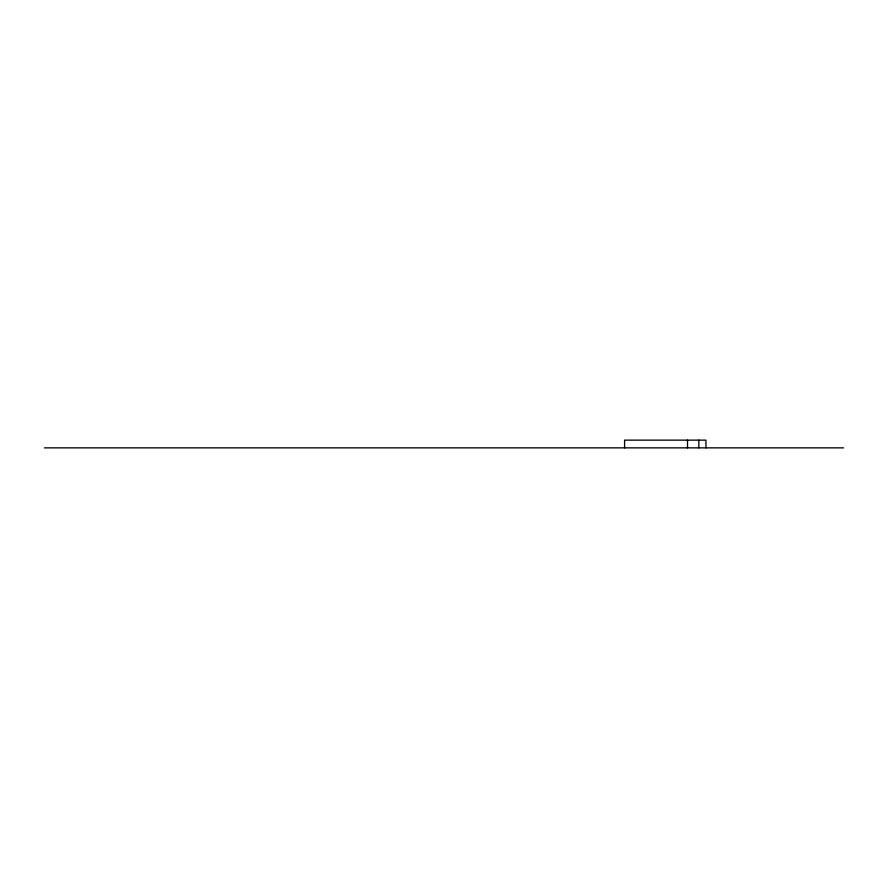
<?xml version="1.0" encoding="UTF-8"?>
<svg xmlns="http://www.w3.org/2000/svg" width="888" height="888" viewBox="0 0 888 888"><rect width="100%" height="100%" fill="white"/><g stroke="black" fill="none" stroke-linecap="round" stroke-linejoin="round"><path stroke-width="1.33" d="M44.4 447.863L843.6 447.863M705.949 447.863L705.949 440.137L624.586 440.137L624.586 447.863M698.834 440.137L698.834 447.863M687.512 440.137L687.512 447.863"/></g></svg>
